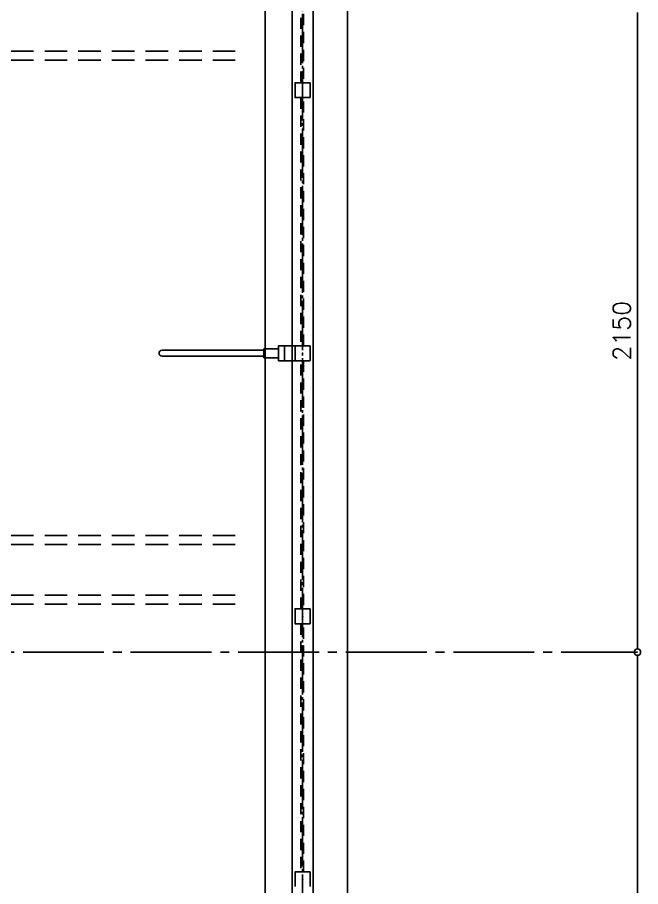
# Model space of a CAD drawing. Header units: millimetres. Extents: x 8300 to 125598, y -10383 to 40000.
# Drawn here: x 52246 to 54330, y 17116 to 20023 of the extents above; entities that cross this region are included whole.
import ezdxf
from ezdxf.enums import TextEntityAlignment as Align

# ---------------------------------------------------------------- set-up
doc = ezdxf.new("R2010")
doc.units = ezdxf.units.MM
doc.header["$LTSCALE"] = 300
for name, pattern in [('CADEWA_LINE5', [1.2, 0.9, -0.1, 0.1, -0.1]), ('DASH-N', [0.375, 0.25, -0.125]), ('DASH-S', [0.2, 0.125, -0.075]), ('JIS_08_11', [12.8, 11, -0.6, 0.6, -0.6])]:
    doc.linetypes.add(name, pattern=pattern)
doc.layers.add('K建0_壁', color=7, linetype='CONTINUOUS')
doc.styles.add('txt2', font='txt.shx', dxfattribs={"width": 0.943378, "bigfont": 'extfont2'})

msp = doc.modelspace()

# ---------------------------------------------------------------- linework, layer by layer
at = {"layer": 'K建0_壁', "color": 250, "linetype": 'JIS_08_11', "lineweight": -3, "ltscale": 0.05}
msp.add_line((53200, 13726.5), (53200, 26221.3), dxfattribs=at)
at = {"layer": 'K建0_壁', "color": 250, "linetype": 'Continuous', "lineweight": -3}
for p, q in [((53075, 14041.9), (53075, 25800)), ((53350, 14041.9), (53350, 25800)), ((54320, 20039.5), (54320, 17910.5)), ((53175, 19804.5), (53175, 19755.5)), ((53175.5, 19805), (53224.5, 19805)), ((53225, 19804.5), (53225, 19755.5)), ((53224.5, 19755), (53175.5, 19755)), ((53070, 18910), (52730, 18910)), ((53070, 18885), (53070, 18915)), ((53120, 18915), (53070, 18915)), ((53140, 18925), (53140, 18875)), ((53175, 18925), (53175, 18875)), ((53175, 18924.5), (53175, 18875.5)), ((53175.5, 18925), (53224.5, 18925)), ((53225, 18924.5), (53225, 18875.5)), ((53070, 18890), (52730, 18890)), ((53120, 18885), (53070, 18885)), ((53224.5, 18875), (53175.5, 18875)), ((53175, 18044.5), (53175, 17995.5)), ((53175.5, 18045), (53224.5, 18045)), ((53225, 18044.5), (53225, 17995.5)), ((53224.5, 17995), (53175.5, 17995)), ((54127.6, 17900), (54320, 17900)), ((54287.2, 17900), (54320, 17900)), ((54320, 14910.5), (54320, 17889.5)), ((53175, 17164.5), (53175, 17115.5)), ((53175.5, 17165), (53224.5, 17165)), ((53225, 17164.5), (53225, 17115.5))]:
    msp.add_line(p, q, dxfattribs=at)
at = {"layer": 'K建0_壁', "color": 250, "linetype": 'Continuous', "lineweight": -3, "ltscale": 50}
for p, q in [((53165, 25800), (53165, 14041.9)), ((53235, 25800), (53235, 14041.9))]:
    msp.add_line(p, q, dxfattribs=at)
at = {"layer": 'K建0_壁', "color": 250, "linetype": 'DASH-S', "lineweight": -3}
for p, q in [((53193.6, 19805), (53193.6, 20635)), ((53203.6, 20635), (53203.6, 19805)), ((53193.6, 19755), (53193.6, 18925)), ((53203.6, 18925), (53203.6, 19755)), ((53193.6, 18045), (53193.6, 18875)), ((53203.6, 18875), (53203.6, 18045)), ((53193.6, 17995), (53193.6, 17165)), ((53203.6, 17165), (53203.6, 17995))]:
    msp.add_line(p, q, dxfattribs=at)
at = {"layer": 'K建0_壁', "color": 250, "linetype": 'DASH-N', "lineweight": -3}
for p, q in [((52975, 19910), (51750, 19910)), ((52975, 19880), (51750, 19880)), ((52975, 18290), (51750, 18290)), ((52975, 18260), (51750, 18260)), ((52975, 18090), (51750, 18090)), ((52975, 18060), (51750, 18060))]:
    msp.add_line(p, q, dxfattribs=at)
at = {"layer": 'K建0_壁', "color": 250, "linetype": 'CADEWA_LINE5', "lineweight": -3}
msp.add_line((47585, 17900), (54320, 17900), dxfattribs=at)
at = {"layer": 'K建0_壁', "color": 250, "linetype": 'Continuous', "lineweight": -3}
msp.add_lwpolyline([(53175, 18875), (53120, 18875), (53120, 18925), (53175, 18925)], dxfattribs=at)
for centre, radius in [((53200, 19780), 0.5), ((53200, 18900), 0.5), ((53200, 18020), 0.5), ((54320, 17900), 10.5), ((54320, 17900), 10.5), ((53200, 17140), 0.5)]:
    msp.add_circle(centre, radius, dxfattribs=at)
for centre, radius, start, end in [((53175.5, 19804.5), 0.5, 90, 180), ((53224.5, 19804.5), 0.5, 0, 90), ((53175.5, 19755.5), 0.5, 180, 270), ((53224.5, 19755.5), 0.5, 270, 360), ((52730, 18900), 10, 90, 270), ((53175.5, 18924.5), 0.5, 90, 180), ((53224.5, 18924.5), 0.5, 0, 90), ((53175.5, 18875.5), 0.5, 180, 270), ((53224.5, 18875.5), 0.5, 270, 360), ((53175.5, 18044.5), 0.5, 90, 180), ((53224.5, 18044.5), 0.5, 0, 90), ((53175.5, 17995.5), 0.5, 180, 270), ((53224.5, 17995.5), 0.5, 270, 360), ((53175.5, 17164.5), 0.5, 90, 180), ((53224.5, 17164.5), 0.5, 0, 90)]:
    msp.add_arc(centre, radius, start, end, dxfattribs=at)

# ---------------------------------------------------------------- texts
at = {"layer": 'K建0_壁', "color": 250, "lineweight": -3, "style": 'txt2', "width": 1.013158}
msp.add_text('2150', height=57.6, rotation=90, dxfattribs=at).set_placement((54267.5, 18975), align=Align.MIDDLE_CENTER)

doc.saveas('drawing.dxf')
